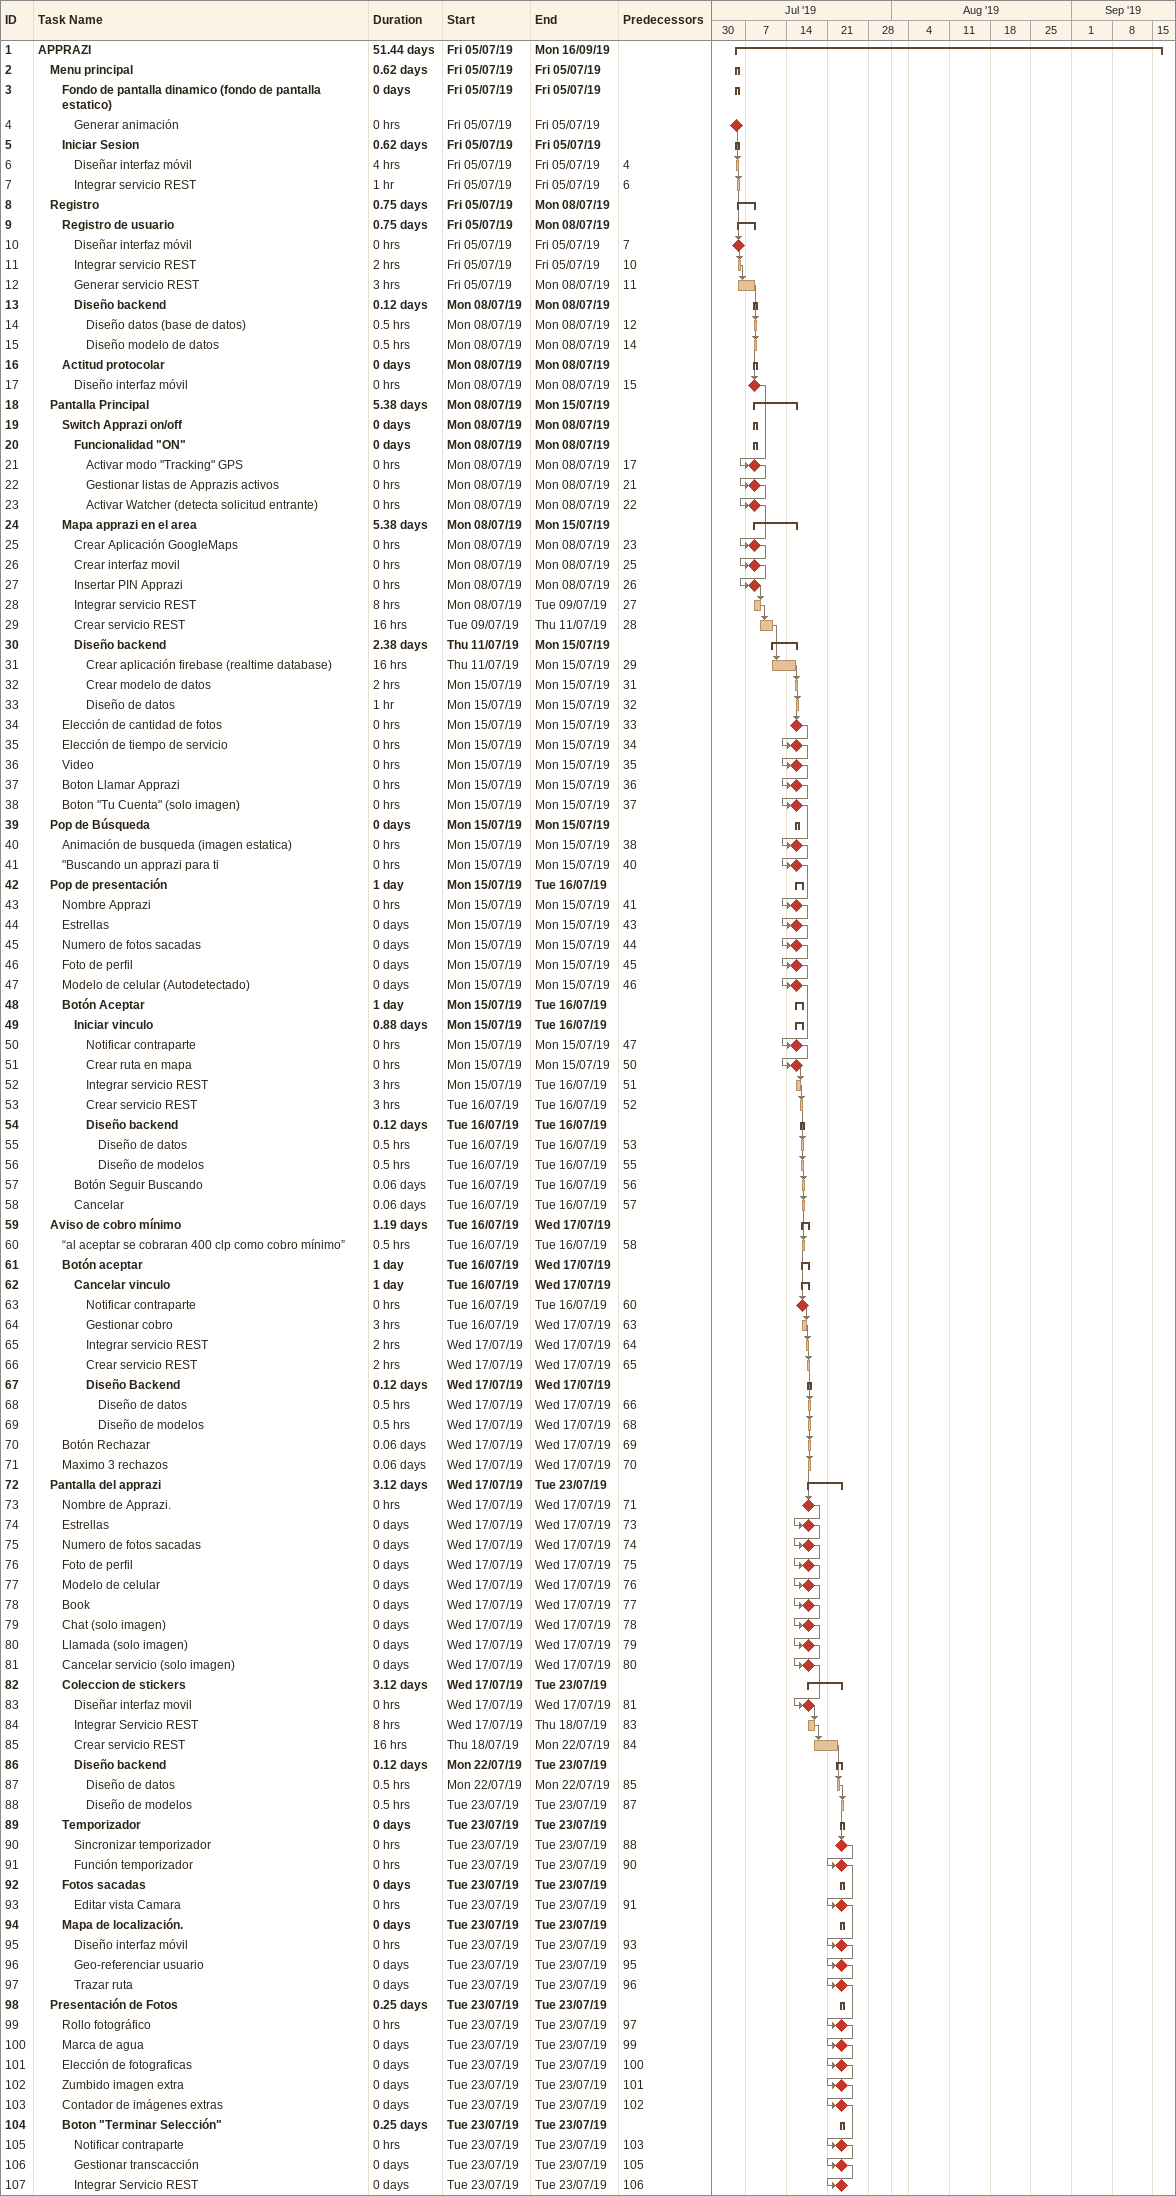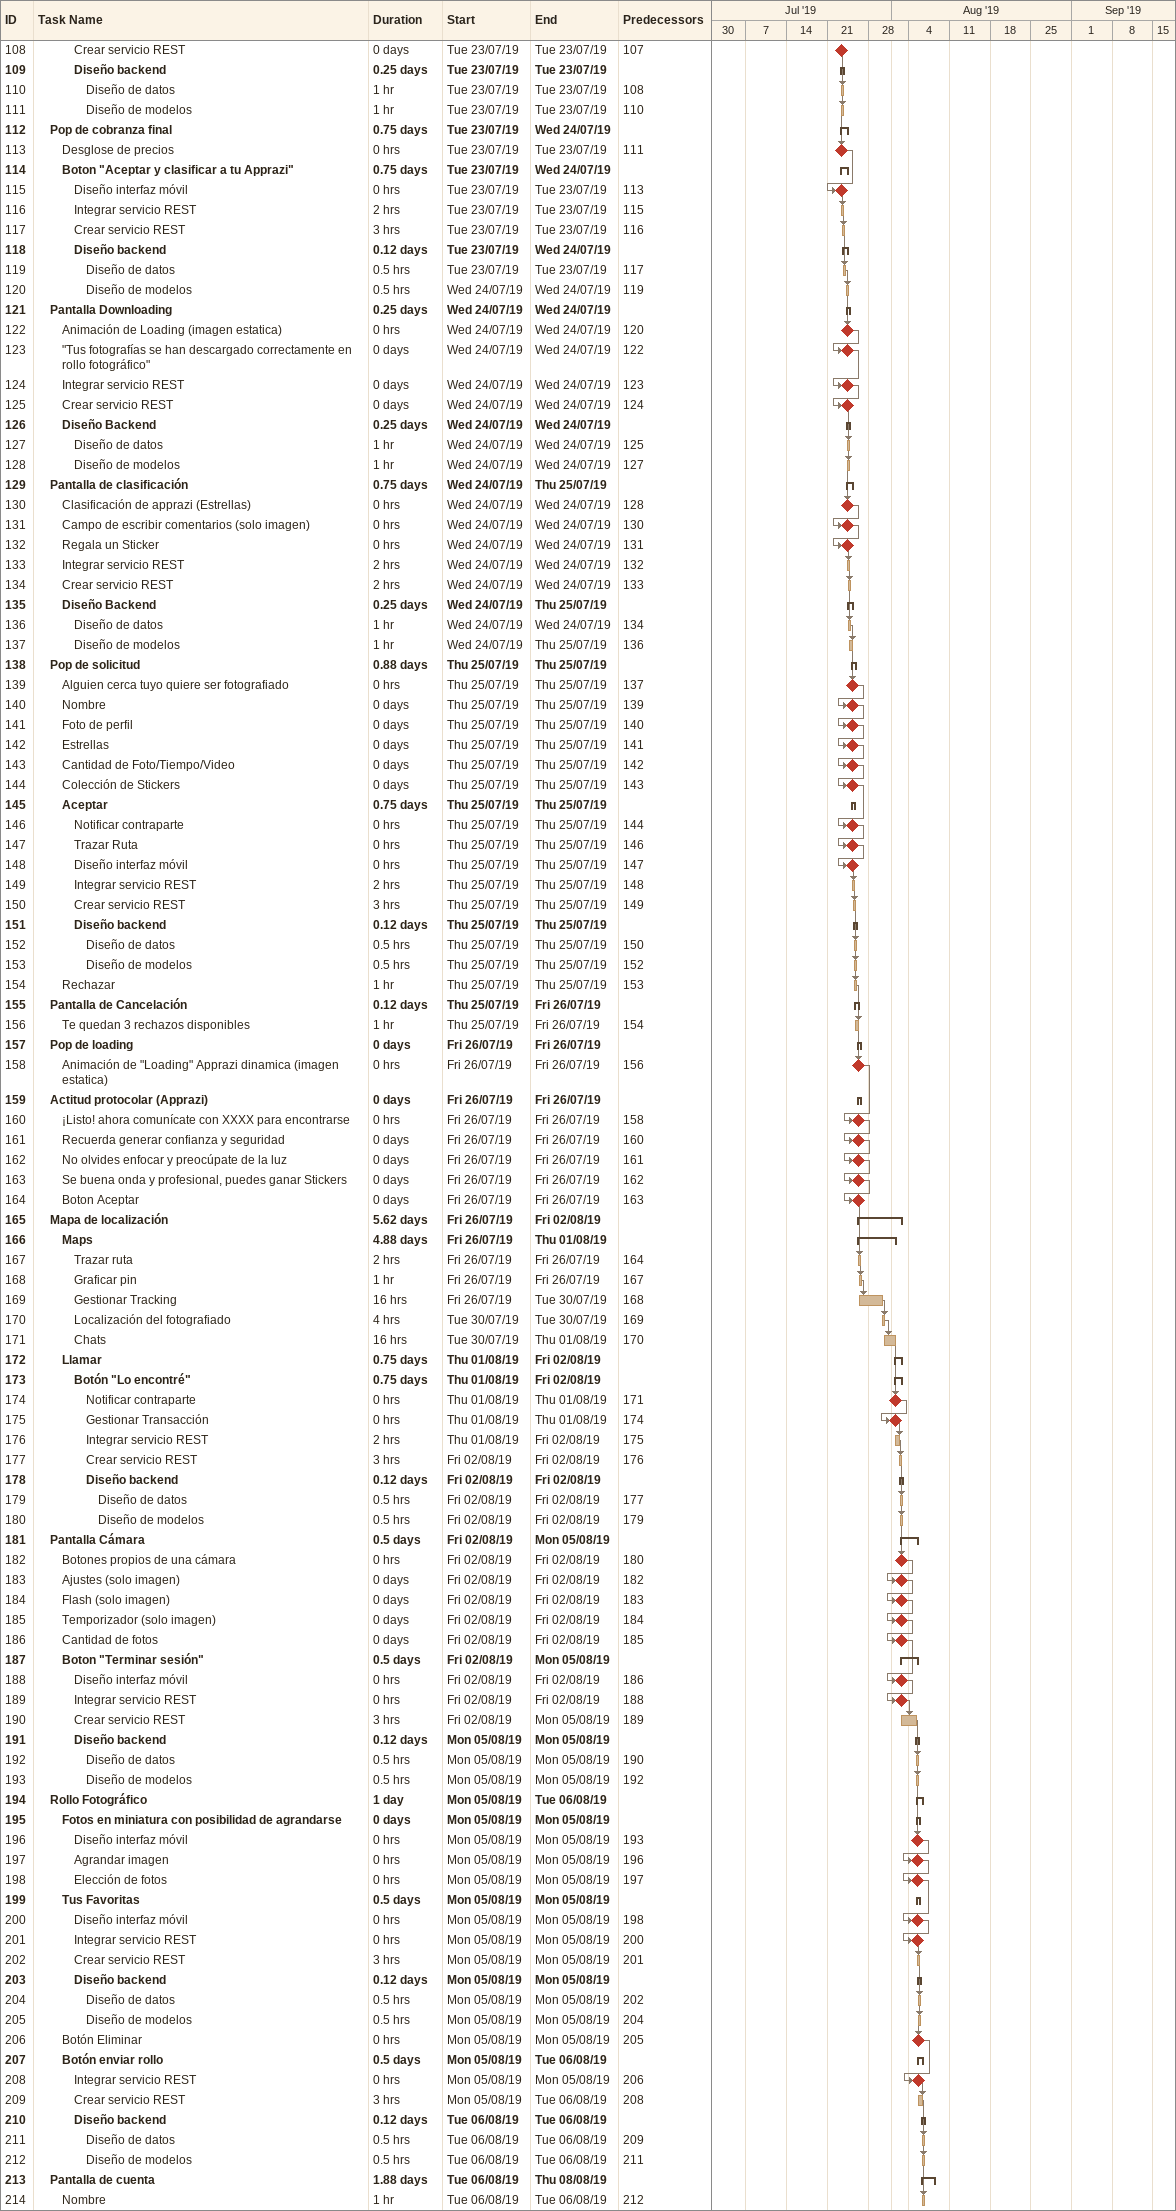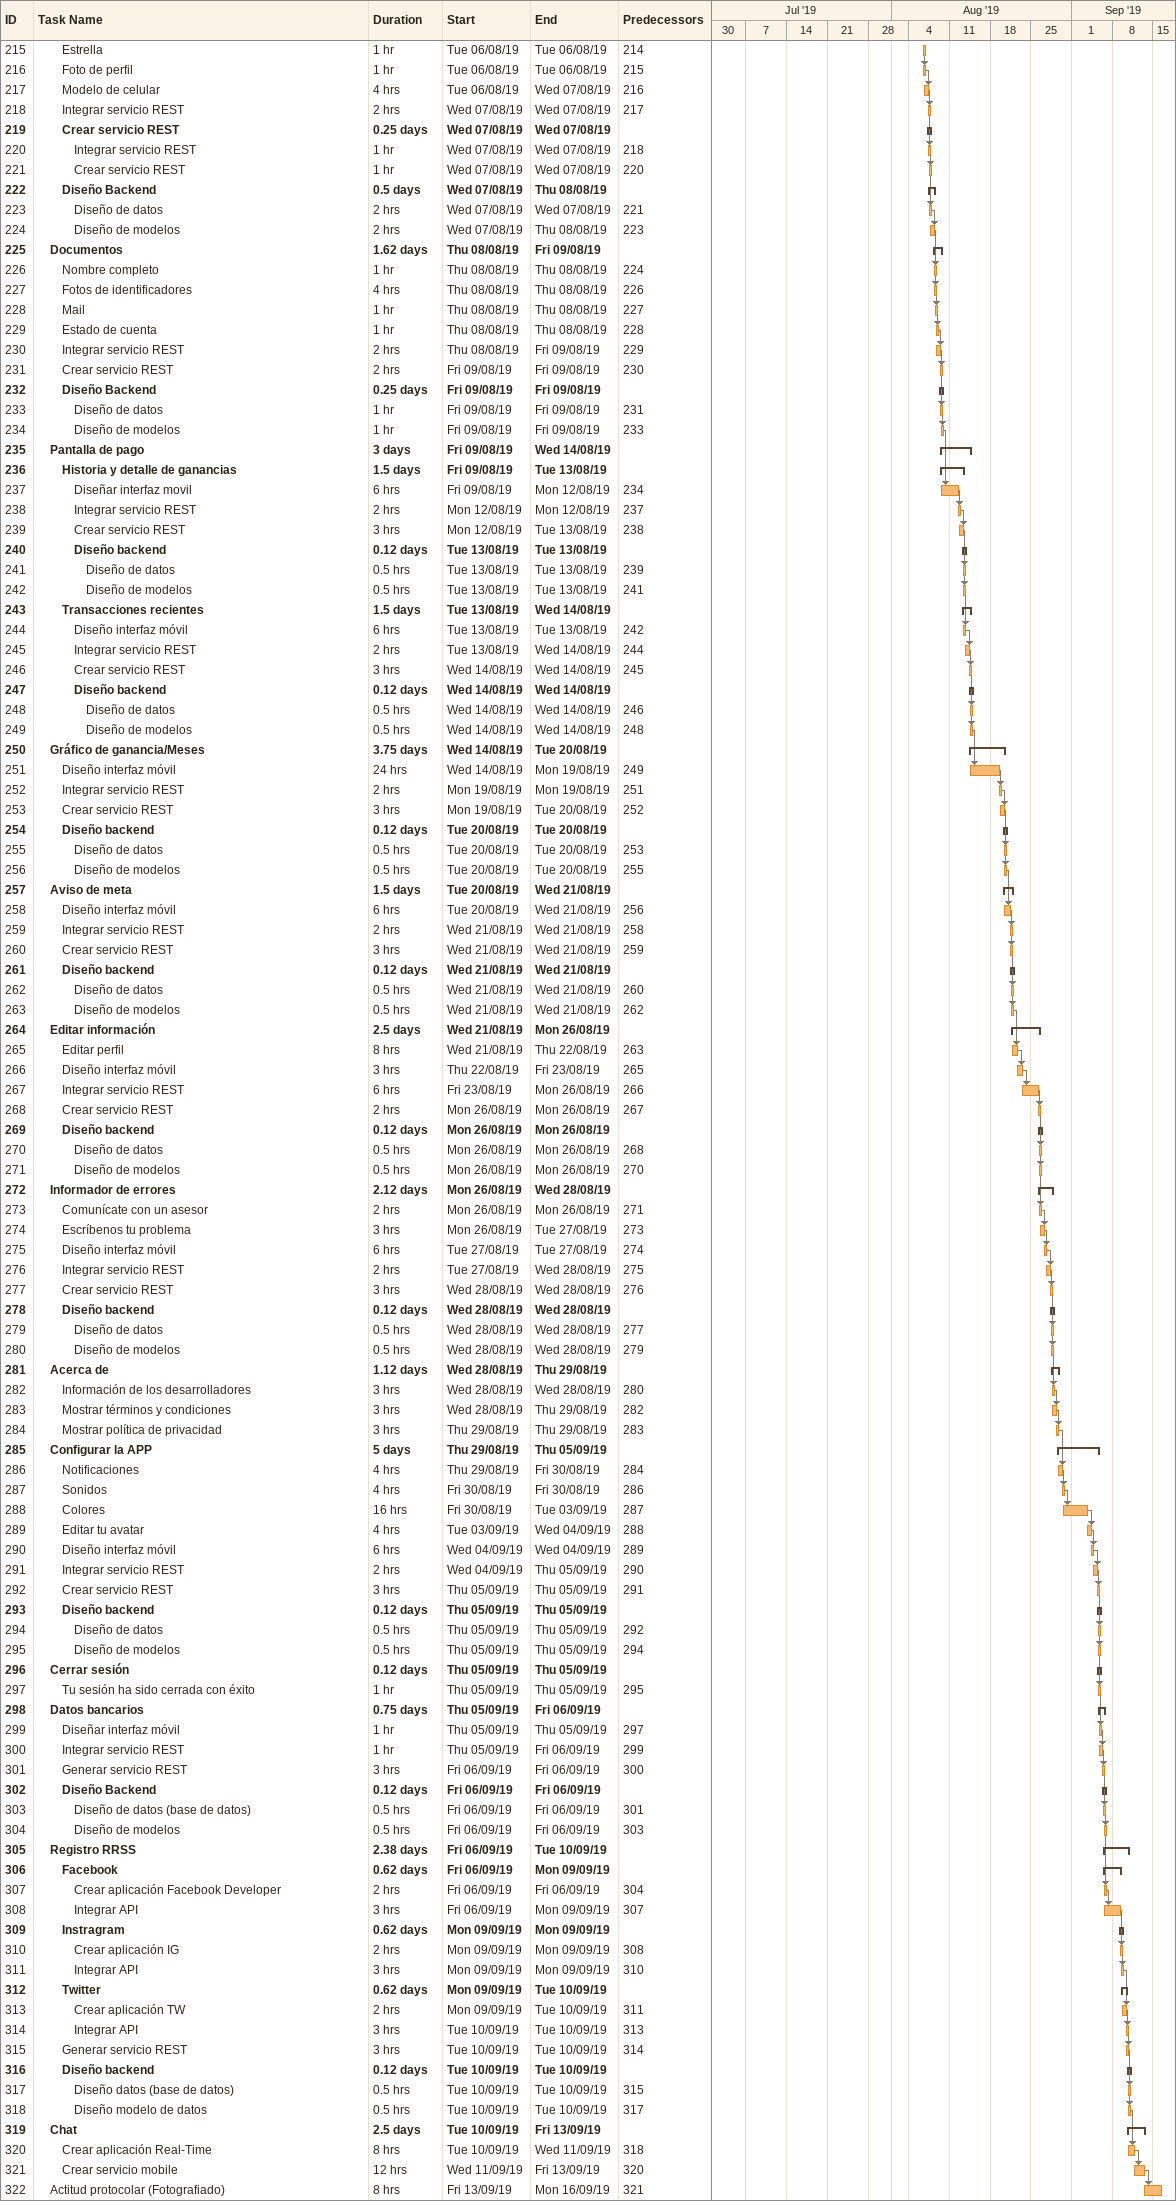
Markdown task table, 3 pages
| ID | Level | Task | Duration | Start | Finish | Predecessors |
|---|---|---|---|---|---|---|
| 1 | 1 | **APPRAZI** | 51.44d | 2019-07-05 | 2019-09-16 |  |
| 2 | 2 | **Menu principal** | 0.62d | 2019-07-05 | 2019-07-05 |  |
| 3 | 3 | **Fondo de pantalla dinamico (fondo de pantalla estatico)** | 0d | 2019-07-05 | 2019-07-05 |  |
| 4 | 4 | Generar animación | 0h | 2019-07-05 | 2019-07-05 |  |
| 5 | 3 | **Iniciar Sesion** | 0.62d | 2019-07-05 | 2019-07-05 |  |
| 6 | 4 | Diseñar interfaz móvil | 4h | 2019-07-05 | 2019-07-05 | 4 |
| 7 | 4 | Integrar servicio REST | 1h | 2019-07-05 | 2019-07-05 | 6 |
| 8 | 2 | **Registro** | 0.75d | 2019-07-05 | 2019-07-08 |  |
| 9 | 3 | **Registro de usuario** | 0.75d | 2019-07-05 | 2019-07-08 |  |
| 10 | 4 | Diseñar interfaz móvil | 0h | 2019-07-05 | 2019-07-05 | 7 |
| 11 | 4 | Integrar servicio REST | 2h | 2019-07-05 | 2019-07-05 | 10 |
| 12 | 4 | Generar servicio REST | 3h | 2019-07-05 | 2019-07-08 | 11 |
| 13 | 4 | **Diseño backend** | 0.12d | 2019-07-08 | 2019-07-08 |  |
| 14 | 5 | Diseño datos (base de datos) | 0.5h | 2019-07-08 | 2019-07-08 | 12 |
| 15 | 5 | Diseño modelo de datos | 0.5h | 2019-07-08 | 2019-07-08 | 14 |
| 16 | 3 | **Actitud protocolar** | 0d | 2019-07-08 | 2019-07-08 |  |
| 17 | 4 | Diseño interfaz móvil | 0h | 2019-07-08 | 2019-07-08 | 15 |
| 18 | 2 | **Pantalla Principal** | 5.38d | 2019-07-08 | 2019-07-15 |  |
| 19 | 3 | **Switch Apprazi on/off** | 0d | 2019-07-08 | 2019-07-08 |  |
| 20 | 4 | **Funcionalidad "ON"** | 0d | 2019-07-08 | 2019-07-08 |  |
| 21 | 5 | Activar modo "Tracking" GPS | 0h | 2019-07-08 | 2019-07-08 | 17 |
| 22 | 5 | Gestionar listas de Apprazis activos | 0h | 2019-07-08 | 2019-07-08 | 21 |
| 23 | 5 | Activar Watcher (detecta solicitud entrante) | 0h | 2019-07-08 | 2019-07-08 | 22 |
| 24 | 3 | **Mapa apprazi en el area** | 5.38d | 2019-07-08 | 2019-07-15 |  |
| 25 | 4 | Crear Aplicación GoogleMaps | 0h | 2019-07-08 | 2019-07-08 | 23 |
| 26 | 4 | Crear interfaz movil | 0h | 2019-07-08 | 2019-07-08 | 25 |
| 27 | 4 | Insertar PIN Apprazi | 0h | 2019-07-08 | 2019-07-08 | 26 |
| 28 | 4 | Integrar servicio REST | 8h | 2019-07-08 | 2019-07-09 | 27 |
| 29 | 4 | Crear servicio REST | 16h | 2019-07-09 | 2019-07-11 | 28 |
| 30 | 4 | **Diseño backend** | 2.38d | 2019-07-11 | 2019-07-15 |  |
| 31 | 5 | Crear aplicación firebase (realtime database) | 16h | 2019-07-11 | 2019-07-15 | 29 |
| 32 | 5 | Crear modelo de datos | 2h | 2019-07-15 | 2019-07-15 | 31 |
| 33 | 5 | Diseño de datos | 1h | 2019-07-15 | 2019-07-15 | 32 |
| 34 | 3 | Elección de cantidad de fotos | 0h | 2019-07-15 | 2019-07-15 | 33 |
| 35 | 3 | Elección de tiempo de servicio | 0h | 2019-07-15 | 2019-07-15 | 34 |
| 36 | 3 | Video | 0h | 2019-07-15 | 2019-07-15 | 35 |
| 37 | 3 | Boton Llamar Apprazi | 0h | 2019-07-15 | 2019-07-15 | 36 |
| 38 | 3 | Boton "Tu Cuenta" (solo imagen) | 0h | 2019-07-15 | 2019-07-15 | 37 |
| 39 | 2 | **Pop de Búsqueda** | 0d | 2019-07-15 | 2019-07-15 |  |
| 40 | 3 | Animación de busqueda (imagen estatica) | 0h | 2019-07-15 | 2019-07-15 | 38 |
| 41 | 3 | "Buscando un apprazi para ti | 0h | 2019-07-15 | 2019-07-15 | 40 |
| 42 | 2 | **Pop de presentación** | 1d | 2019-07-15 | 2019-07-16 |  |
| 43 | 3 | Nombre Apprazi | 0h | 2019-07-15 | 2019-07-15 | 41 |
| 44 | 3 | Estrellas | 0d | 2019-07-15 | 2019-07-15 | 43 |
| 45 | 3 | Numero de fotos sacadas | 0d | 2019-07-15 | 2019-07-15 | 44 |
| 46 | 3 | Foto de perfil | 0d | 2019-07-15 | 2019-07-15 | 45 |
| 47 | 3 | Modelo de celular (Autodetectado) | 0d | 2019-07-15 | 2019-07-15 | 46 |
| 48 | 3 | **Botón Aceptar** | 1d | 2019-07-15 | 2019-07-16 |  |
| 49 | 4 | **Iniciar vinculo** | 0.88d | 2019-07-15 | 2019-07-16 |  |
| 50 | 5 | Notificar contraparte | 0h | 2019-07-15 | 2019-07-15 | 47 |
| 51 | 5 | Crear ruta en mapa | 0h | 2019-07-15 | 2019-07-15 | 50 |
| 52 | 5 | Integrar servicio REST | 3h | 2019-07-15 | 2019-07-16 | 51 |
| 53 | 5 | Crear servicio REST | 3h | 2019-07-16 | 2019-07-16 | 52 |
| 54 | 5 | **Diseño backend** | 0.12d | 2019-07-16 | 2019-07-16 |  |
| 55 | 6 | Diseño de datos | 0.5h | 2019-07-16 | 2019-07-16 | 53 |
| 56 | 6 | Diseño de modelos | 0.5h | 2019-07-16 | 2019-07-16 | 55 |
| 57 | 4 | Botón Seguir Buscando | 0.06d | 2019-07-16 | 2019-07-16 | 56 |
| 58 | 4 | Cancelar | 0.06d | 2019-07-16 | 2019-07-16 | 57 |
| 59 | 2 | **Aviso de cobro mínimo** | 1.19d | 2019-07-16 | 2019-07-17 |  |
| 60 | 3 | “al aceptar se cobraran 400 clp como cobro mínimo” | 0.5h | 2019-07-16 | 2019-07-16 | 58 |
| 61 | 3 | **Botón aceptar** | 1d | 2019-07-16 | 2019-07-17 |  |
| 62 | 4 | **Cancelar vinculo** | 1d | 2019-07-16 | 2019-07-17 |  |
| 63 | 5 | Notificar contraparte | 0h | 2019-07-16 | 2019-07-16 | 60 |
| 64 | 5 | Gestionar cobro | 3h | 2019-07-16 | 2019-07-17 | 63 |
| 65 | 5 | Integrar servicio REST | 2h | 2019-07-17 | 2019-07-17 | 64 |
| 66 | 5 | Crear servicio REST | 2h | 2019-07-17 | 2019-07-17 | 65 |
| 67 | 5 | **Diseño Backend** | 0.12d | 2019-07-17 | 2019-07-17 |  |
| 68 | 6 | Diseño de datos | 0.5h | 2019-07-17 | 2019-07-17 | 66 |
| 69 | 6 | Diseño de modelos | 0.5h | 2019-07-17 | 2019-07-17 | 68 |
| 70 | 3 | Botón Rechazar | 0.06d | 2019-07-17 | 2019-07-17 | 69 |
| 71 | 3 | Maximo 3 rechazos | 0.06d | 2019-07-17 | 2019-07-17 | 70 |
| 72 | 2 | **Pantalla del apprazi** | 3.12d | 2019-07-17 | 2019-07-23 |  |
| 73 | 3 | Nombre de Apprazi. | 0h | 2019-07-17 | 2019-07-17 | 71 |
| 74 | 3 | Estrellas | 0d | 2019-07-17 | 2019-07-17 | 73 |
| 75 | 3 | Numero de fotos sacadas | 0d | 2019-07-17 | 2019-07-17 | 74 |
| 76 | 3 | Foto de perfil | 0d | 2019-07-17 | 2019-07-17 | 75 |
| 77 | 3 | Modelo de celular | 0d | 2019-07-17 | 2019-07-17 | 76 |
| 78 | 3 | Book | 0d | 2019-07-17 | 2019-07-17 | 77 |
| 79 | 3 | Chat (solo imagen) | 0d | 2019-07-17 | 2019-07-17 | 78 |
| 80 | 3 | Llamada (solo imagen) | 0d | 2019-07-17 | 2019-07-17 | 79 |
| 81 | 3 | Cancelar servicio (solo imagen) | 0d | 2019-07-17 | 2019-07-17 | 80 |
| 82 | 3 | **Coleccion de stickers** | 3.12d | 2019-07-17 | 2019-07-23 |  |
| 83 | 4 | Diseñar interfaz movil | 0h | 2019-07-17 | 2019-07-17 | 81 |
| 84 | 4 | Integrar Servicio REST | 8h | 2019-07-17 | 2019-07-18 | 83 |
| 85 | 4 | Crear servicio REST | 16h | 2019-07-18 | 2019-07-22 | 84 |
| 86 | 4 | **Diseño backend** | 0.12d | 2019-07-22 | 2019-07-23 |  |
| 87 | 5 | Diseño de datos | 0.5h | 2019-07-22 | 2019-07-22 | 85 |
| 88 | 5 | Diseño de modelos | 0.5h | 2019-07-23 | 2019-07-23 | 87 |
| 89 | 3 | **Temporizador** | 0d | 2019-07-23 | 2019-07-23 |  |
| 90 | 4 | Sincronizar temporizador | 0h | 2019-07-23 | 2019-07-23 | 88 |
| 91 | 4 | Función temporizador | 0h | 2019-07-23 | 2019-07-23 | 90 |
| 92 | 3 | **Fotos sacadas** | 0d | 2019-07-23 | 2019-07-23 |  |
| 93 | 4 | Editar vista Camara | 0h | 2019-07-23 | 2019-07-23 | 91 |
| 94 | 3 | **Mapa de localización.** | 0d | 2019-07-23 | 2019-07-23 |  |
| 95 | 4 | Diseño interfaz móvil | 0h | 2019-07-23 | 2019-07-23 | 93 |
| 96 | 4 | Geo-referenciar usuario | 0d | 2019-07-23 | 2019-07-23 | 95 |
| 97 | 4 | Trazar ruta | 0d | 2019-07-23 | 2019-07-23 | 96 |
| 98 | 2 | **Presentación de Fotos** | 0.25d | 2019-07-23 | 2019-07-23 |  |
| 99 | 3 | Rollo fotográfico | 0h | 2019-07-23 | 2019-07-23 | 97 |
| 100 | 3 | Marca de agua | 0d | 2019-07-23 | 2019-07-23 | 99 |
| 101 | 3 | Elección de fotograficas | 0d | 2019-07-23 | 2019-07-23 | 100 |
| 102 | 3 | Zumbido imagen extra | 0d | 2019-07-23 | 2019-07-23 | 101 |
| 103 | 3 | Contador de imágenes extras | 0d | 2019-07-23 | 2019-07-23 | 102 |
| 104 | 3 | **Boton "Terminar Selección"** | 0.25d | 2019-07-23 | 2019-07-23 |  |
| 105 | 4 | Notificar contraparte | 0h | 2019-07-23 | 2019-07-23 | 103 |
| 106 | 4 | Gestionar transcacción | 0d | 2019-07-23 | 2019-07-23 | 105 |
| 107 | 4 | Integrar Servicio REST | 0d | 2019-07-23 | 2019-07-23 | 106 |
| 108 | 4 | Crear servicio REST | 0d | 2019-07-23 | 2019-07-23 | 107 |
| 109 | 4 | **Diseño backend** | 0.25d | 2019-07-23 | 2019-07-23 |  |
| 110 | 5 | Diseño de datos | 1h | 2019-07-23 | 2019-07-23 | 108 |
| 111 | 5 | Diseño de modelos | 1h | 2019-07-23 | 2019-07-23 | 110 |
| 112 | 2 | **Pop de cobranza final** | 0.75d | 2019-07-23 | 2019-07-24 |  |
| 113 | 3 | Desglose de precios | 0h | 2019-07-23 | 2019-07-23 | 111 |
| 114 | 3 | **Boton "Aceptar y clasificar a tu Apprazi"** | 0.75d | 2019-07-23 | 2019-07-24 |  |
| 115 | 4 | Diseño interfaz móvil | 0h | 2019-07-23 | 2019-07-23 | 113 |
| 116 | 4 | Integrar servicio REST | 2h | 2019-07-23 | 2019-07-23 | 115 |
| 117 | 4 | Crear servicio REST | 3h | 2019-07-23 | 2019-07-23 | 116 |
| 118 | 4 | **Diseño backend** | 0.12d | 2019-07-23 | 2019-07-24 |  |
| 119 | 5 | Diseño de datos | 0.5h | 2019-07-23 | 2019-07-23 | 117 |
| 120 | 5 | Diseño de modelos | 0.5h | 2019-07-24 | 2019-07-24 | 119 |
| 121 | 2 | **Pantalla Downloading** | 0.25d | 2019-07-24 | 2019-07-24 |  |
| 122 | 3 | Animación de Loading (imagen estatica) | 0h | 2019-07-24 | 2019-07-24 | 120 |
| 123 | 3 | "Tus fotografías se han descargado correctamente en rollo fotográfico" | 0d | 2019-07-24 | 2019-07-24 | 122 |
| 124 | 3 | Integrar servicio REST | 0d | 2019-07-24 | 2019-07-24 | 123 |
| 125 | 3 | Crear servicio REST | 0d | 2019-07-24 | 2019-07-24 | 124 |
| 126 | 3 | **Diseño Backend** | 0.25d | 2019-07-24 | 2019-07-24 |  |
| 127 | 4 | Diseño de datos | 1h | 2019-07-24 | 2019-07-24 | 125 |
| 128 | 4 | Diseño de modelos | 1h | 2019-07-24 | 2019-07-24 | 127 |
| 129 | 2 | **Pantalla de clasificación** | 0.75d | 2019-07-24 | 2019-07-25 |  |
| 130 | 3 | Clasificación de apprazi (Estrellas) | 0h | 2019-07-24 | 2019-07-24 | 128 |
| 131 | 3 | Campo de escribir comentarios (solo imagen) | 0h | 2019-07-24 | 2019-07-24 | 130 |
| 132 | 3 | Regala un Sticker | 0h | 2019-07-24 | 2019-07-24 | 131 |
| 133 | 3 | Integrar servicio REST | 2h | 2019-07-24 | 2019-07-24 | 132 |
| 134 | 3 | Crear servicio REST | 2h | 2019-07-24 | 2019-07-24 | 133 |
| 135 | 3 | **Diseño Backend** | 0.25d | 2019-07-24 | 2019-07-25 |  |
| 136 | 4 | Diseño de datos | 1h | 2019-07-24 | 2019-07-24 | 134 |
| 137 | 4 | Diseño de modelos | 1h | 2019-07-24 | 2019-07-25 | 136 |
| 138 | 2 | **Pop de solicitud** | 0.88d | 2019-07-25 | 2019-07-25 |  |
| 139 | 3 | Alguien cerca tuyo quiere ser fotografiado | 0h | 2019-07-25 | 2019-07-25 | 137 |
| 140 | 3 | Nombre | 0d | 2019-07-25 | 2019-07-25 | 139 |
| 141 | 3 | Foto de perfil | 0d | 2019-07-25 | 2019-07-25 | 140 |
| 142 | 3 | Estrellas | 0d | 2019-07-25 | 2019-07-25 | 141 |
| 143 | 3 | Cantidad de Foto/Tiempo/Video | 0d | 2019-07-25 | 2019-07-25 | 142 |
| 144 | 3 | Colección de Stickers | 0d | 2019-07-25 | 2019-07-25 | 143 |
| 145 | 3 | **Aceptar** | 0.75d | 2019-07-25 | 2019-07-25 |  |
| 146 | 4 | Notificar contraparte | 0h | 2019-07-25 | 2019-07-25 | 144 |
| 147 | 4 | Trazar Ruta | 0h | 2019-07-25 | 2019-07-25 | 146 |
| 148 | 4 | Diseño interfaz móvil | 0h | 2019-07-25 | 2019-07-25 | 147 |
| 149 | 4 | Integrar servicio REST | 2h | 2019-07-25 | 2019-07-25 | 148 |
| 150 | 4 | Crear servicio REST | 3h | 2019-07-25 | 2019-07-25 | 149 |
| 151 | 4 | **Diseño backend** | 0.12d | 2019-07-25 | 2019-07-25 |  |
| 152 | 5 | Diseño de datos | 0.5h | 2019-07-25 | 2019-07-25 | 150 |
| 153 | 5 | Diseño de modelos | 0.5h | 2019-07-25 | 2019-07-25 | 152 |
| 154 | 3 | Rechazar | 1h | 2019-07-25 | 2019-07-25 | 153 |
| 155 | 2 | **Pantalla de Cancelación** | 0.12d | 2019-07-25 | 2019-07-26 |  |
| 156 | 3 | Te quedan 3 rechazos disponibles | 1h | 2019-07-25 | 2019-07-26 | 154 |
| 157 | 2 | **Pop de loading** | 0d | 2019-07-26 | 2019-07-26 |  |
| 158 | 3 | Animación de "Loading" Apprazi dinamica (imagen estatica) | 0h | 2019-07-26 | 2019-07-26 | 156 |
| 159 | 2 | **Actitud protocolar (Apprazi)** | 0d | 2019-07-26 | 2019-07-26 |  |
| 160 | 3 | ¡Listo! ahora comunícate con XXXX para encontrarse | 0h | 2019-07-26 | 2019-07-26 | 158 |
| 161 | 3 | Recuerda generar confianza y seguridad | 0d | 2019-07-26 | 2019-07-26 | 160 |
| 162 | 3 | No olvides enfocar y preocúpate de la luz | 0d | 2019-07-26 | 2019-07-26 | 161 |
| 163 | 3 | Se buena onda y profesional, puedes ganar Stickers | 0d | 2019-07-26 | 2019-07-26 | 162 |
| 164 | 3 | Boton Aceptar | 0d | 2019-07-26 | 2019-07-26 | 163 |
| 165 | 2 | **Mapa de localización** | 5.62d | 2019-07-26 | 2019-08-02 |  |
| 166 | 3 | **Maps** | 4.88d | 2019-07-26 | 2019-08-01 |  |
| 167 | 4 | Trazar ruta | 2h | 2019-07-26 | 2019-07-26 | 164 |
| 168 | 4 | Graficar pin | 1h | 2019-07-26 | 2019-07-26 | 167 |
| 169 | 4 | Gestionar Tracking | 16h | 2019-07-26 | 2019-07-30 | 168 |
| 170 | 4 | Localización del fotografiado | 4h | 2019-07-30 | 2019-07-30 | 169 |
| 171 | 4 | Chats | 16h | 2019-07-30 | 2019-08-01 | 170 |
| 172 | 3 | **Llamar** | 0.75d | 2019-08-01 | 2019-08-02 |  |
| 173 | 4 | **Botón "Lo encontré"** | 0.75d | 2019-08-01 | 2019-08-02 |  |
| 174 | 5 | Notificar contraparte | 0h | 2019-08-01 | 2019-08-01 | 171 |
| 175 | 5 | Gestionar Transacción | 0h | 2019-08-01 | 2019-08-01 | 174 |
| 176 | 5 | Integrar servicio REST | 2h | 2019-08-01 | 2019-08-02 | 175 |
| 177 | 5 | Crear servicio REST | 3h | 2019-08-02 | 2019-08-02 | 176 |
| 178 | 5 | **Diseño backend** | 0.12d | 2019-08-02 | 2019-08-02 |  |
| 179 | 6 | Diseño de datos | 0.5h | 2019-08-02 | 2019-08-02 | 177 |
| 180 | 6 | Diseño de modelos | 0.5h | 2019-08-02 | 2019-08-02 | 179 |
| 181 | 2 | **Pantalla Cámara** | 0.5d | 2019-08-02 | 2019-08-05 |  |
| 182 | 3 | Botones propios de una cámara | 0h | 2019-08-02 | 2019-08-02 | 180 |
| 183 | 3 | Ajustes (solo imagen) | 0d | 2019-08-02 | 2019-08-02 | 182 |
| 184 | 3 | Flash (solo imagen) | 0d | 2019-08-02 | 2019-08-02 | 183 |
| 185 | 3 | Temporizador (solo imagen) | 0d | 2019-08-02 | 2019-08-02 | 184 |
| 186 | 3 | Cantidad de fotos | 0d | 2019-08-02 | 2019-08-02 | 185 |
| 187 | 3 | **Boton "Terminar sesión"** | 0.5d | 2019-08-02 | 2019-08-05 |  |
| 188 | 4 | Diseño interfaz móvil | 0h | 2019-08-02 | 2019-08-02 | 186 |
| 189 | 4 | Integrar servicio REST | 0h | 2019-08-02 | 2019-08-02 | 188 |
| 190 | 4 | Crear servicio REST | 3h | 2019-08-02 | 2019-08-05 | 189 |
| 191 | 4 | **Diseño backend** | 0.12d | 2019-08-05 | 2019-08-05 |  |
| 192 | 5 | Diseño de datos | 0.5h | 2019-08-05 | 2019-08-05 | 190 |
| 193 | 5 | Diseño de modelos | 0.5h | 2019-08-05 | 2019-08-05 | 192 |
| 194 | 2 | **Rollo Fotográfico** | 1d | 2019-08-05 | 2019-08-06 |  |
| 195 | 3 | **Fotos en miniatura con posibilidad de agrandarse** | 0d | 2019-08-05 | 2019-08-05 |  |
| 196 | 4 | Diseño interfaz móvil | 0h | 2019-08-05 | 2019-08-05 | 193 |
| 197 | 4 | Agrandar imagen | 0h | 2019-08-05 | 2019-08-05 | 196 |
| 198 | 4 | Elección de fotos | 0h | 2019-08-05 | 2019-08-05 | 197 |
| 199 | 3 | **Tus Favoritas** | 0.5d | 2019-08-05 | 2019-08-05 |  |
| 200 | 4 | Diseño interfaz móvil | 0h | 2019-08-05 | 2019-08-05 | 198 |
| 201 | 4 | Integrar servicio REST | 0h | 2019-08-05 | 2019-08-05 | 200 |
| 202 | 4 | Crear servicio REST | 3h | 2019-08-05 | 2019-08-05 | 201 |
| 203 | 4 | **Diseño backend** | 0.12d | 2019-08-05 | 2019-08-05 |  |
| 204 | 5 | Diseño de datos | 0.5h | 2019-08-05 | 2019-08-05 | 202 |
| 205 | 5 | Diseño de modelos | 0.5h | 2019-08-05 | 2019-08-05 | 204 |
| 206 | 3 | Botón Eliminar | 0h | 2019-08-05 | 2019-08-05 | 205 |
| 207 | 3 | **Botón enviar rollo** | 0.5d | 2019-08-05 | 2019-08-06 |  |
| 208 | 4 | Integrar servicio REST | 0h | 2019-08-05 | 2019-08-05 | 206 |
| 209 | 4 | Crear servicio REST | 3h | 2019-08-05 | 2019-08-06 | 208 |
| 210 | 4 | **Diseño backend** | 0.12d | 2019-08-06 | 2019-08-06 |  |
| 211 | 5 | Diseño de datos | 0.5h | 2019-08-06 | 2019-08-06 | 209 |
| 212 | 5 | Diseño de modelos | 0.5h | 2019-08-06 | 2019-08-06 | 211 |
| 213 | 2 | **Pantalla de cuenta** | 1.88d | 2019-08-06 | 2019-08-08 |  |
| 214 | 3 | Nombre | 1h | 2019-08-06 | 2019-08-06 | 212 |
| 215 | 3 | Estrella | 1h | 2019-08-06 | 2019-08-06 | 214 |
| 216 | 3 | Foto de perfil | 1h | 2019-08-06 | 2019-08-06 | 215 |
| 217 | 3 | Modelo de celular | 4h | 2019-08-06 | 2019-08-07 | 216 |
| 218 | 3 | Integrar servicio REST | 2h | 2019-08-07 | 2019-08-07 | 217 |
| 219 | 3 | **Crear servicio REST** | 0.25d | 2019-08-07 | 2019-08-07 |  |
| 220 | 4 | Integrar servicio REST | 1h | 2019-08-07 | 2019-08-07 | 218 |
| 221 | 4 | Crear servicio REST | 1h | 2019-08-07 | 2019-08-07 | 220 |
| 222 | 3 | **Diseño Backend** | 0.5d | 2019-08-07 | 2019-08-08 |  |
| 223 | 4 | Diseño de datos | 2h | 2019-08-07 | 2019-08-07 | 221 |
| 224 | 4 | Diseño de modelos | 2h | 2019-08-07 | 2019-08-08 | 223 |
| 225 | 2 | **Documentos** | 1.62d | 2019-08-08 | 2019-08-09 |  |
| 226 | 3 | Nombre completo | 1h | 2019-08-08 | 2019-08-08 | 224 |
| 227 | 3 | Fotos de identificadores | 4h | 2019-08-08 | 2019-08-08 | 226 |
| 228 | 3 | Mail | 1h | 2019-08-08 | 2019-08-08 | 227 |
| 229 | 3 | Estado de cuenta | 1h | 2019-08-08 | 2019-08-08 | 228 |
| 230 | 3 | Integrar servicio REST | 2h | 2019-08-08 | 2019-08-09 | 229 |
| 231 | 3 | Crear servicio REST | 2h | 2019-08-09 | 2019-08-09 | 230 |
| 232 | 3 | **Diseño Backend** | 0.25d | 2019-08-09 | 2019-08-09 |  |
| 233 | 4 | Diseño de datos | 1h | 2019-08-09 | 2019-08-09 | 231 |
| 234 | 4 | Diseño de modelos | 1h | 2019-08-09 | 2019-08-09 | 233 |
| 235 | 2 | **Pantalla de pago** | 3d | 2019-08-09 | 2019-08-14 |  |
| 236 | 3 | **Historia y detalle de ganancias** | 1.5d | 2019-08-09 | 2019-08-13 |  |
| 237 | 4 | Diseñar interfaz movil | 6h | 2019-08-09 | 2019-08-12 | 234 |
| 238 | 4 | Integrar servicio REST | 2h | 2019-08-12 | 2019-08-12 | 237 |
| 239 | 4 | Crear servicio REST | 3h | 2019-08-12 | 2019-08-13 | 238 |
| 240 | 4 | **Diseño backend** | 0.12d | 2019-08-13 | 2019-08-13 |  |
| 241 | 5 | Diseño de datos | 0.5h | 2019-08-13 | 2019-08-13 | 239 |
| 242 | 5 | Diseño de modelos | 0.5h | 2019-08-13 | 2019-08-13 | 241 |
| 243 | 3 | **Transacciones recientes** | 1.5d | 2019-08-13 | 2019-08-14 |  |
| 244 | 4 | Diseño interfaz móvil | 6h | 2019-08-13 | 2019-08-13 | 242 |
| 245 | 4 | Integrar servicio REST | 2h | 2019-08-13 | 2019-08-14 | 244 |
| 246 | 4 | Crear servicio REST | 3h | 2019-08-14 | 2019-08-14 | 245 |
| 247 | 4 | **Diseño backend** | 0.12d | 2019-08-14 | 2019-08-14 |  |
| 248 | 5 | Diseño de datos | 0.5h | 2019-08-14 | 2019-08-14 | 246 |
| 249 | 5 | Diseño de modelos | 0.5h | 2019-08-14 | 2019-08-14 | 248 |
| 250 | 2 | **Gráfico de ganancia/Meses** | 3.75d | 2019-08-14 | 2019-08-20 |  |
| 251 | 3 | Diseño interfaz móvil | 24h | 2019-08-14 | 2019-08-19 | 249 |
| 252 | 3 | Integrar servicio REST | 2h | 2019-08-19 | 2019-08-19 | 251 |
| 253 | 3 | Crear servicio REST | 3h | 2019-08-19 | 2019-08-20 | 252 |
| 254 | 3 | **Diseño backend** | 0.12d | 2019-08-20 | 2019-08-20 |  |
| 255 | 4 | Diseño de datos | 0.5h | 2019-08-20 | 2019-08-20 | 253 |
| 256 | 4 | Diseño de modelos | 0.5h | 2019-08-20 | 2019-08-20 | 255 |
| 257 | 2 | **Aviso de meta** | 1.5d | 2019-08-20 | 2019-08-21 |  |
| 258 | 3 | Diseño interfaz móvil | 6h | 2019-08-20 | 2019-08-21 | 256 |
| 259 | 3 | Integrar servicio REST | 2h | 2019-08-21 | 2019-08-21 | 258 |
| 260 | 3 | Crear servicio REST | 3h | 2019-08-21 | 2019-08-21 | 259 |
| 261 | 3 | **Diseño backend** | 0.12d | 2019-08-21 | 2019-08-21 |  |
| 262 | 4 | Diseño de datos | 0.5h | 2019-08-21 | 2019-08-21 | 260 |
| 263 | 4 | Diseño de modelos | 0.5h | 2019-08-21 | 2019-08-21 | 262 |
| 264 | 2 | **Editar información** | 2.5d | 2019-08-21 | 2019-08-26 |  |
| 265 | 3 | Editar perfil | 8h | 2019-08-21 | 2019-08-22 | 263 |
| 266 | 3 | Diseño interfaz móvil | 3h | 2019-08-22 | 2019-08-23 | 265 |
| 267 | 3 | Integrar servicio REST | 6h | 2019-08-23 | 2019-08-26 | 266 |
| 268 | 3 | Crear servicio REST | 2h | 2019-08-26 | 2019-08-26 | 267 |
| 269 | 3 | **Diseño backend** | 0.12d | 2019-08-26 | 2019-08-26 |  |
| 270 | 4 | Diseño de datos | 0.5h | 2019-08-26 | 2019-08-26 | 268 |
| 271 | 4 | Diseño de modelos | 0.5h | 2019-08-26 | 2019-08-26 | 270 |
| 272 | 2 | **Informador de errores** | 2.12d | 2019-08-26 | 2019-08-28 |  |
| 273 | 3 | Comunícate con un asesor | 2h | 2019-08-26 | 2019-08-26 | 271 |
| 274 | 3 | Escríbenos tu problema | 3h | 2019-08-26 | 2019-08-27 | 273 |
| 275 | 3 | Diseño interfaz móvil | 6h | 2019-08-27 | 2019-08-27 | 274 |
| 276 | 3 | Integrar servicio REST | 2h | 2019-08-27 | 2019-08-28 | 275 |
| 277 | 3 | Crear servicio REST | 3h | 2019-08-28 | 2019-08-28 | 276 |
| 278 | 3 | **Diseño backend** | 0.12d | 2019-08-28 | 2019-08-28 |  |
| 279 | 4 | Diseño de datos | 0.5h | 2019-08-28 | 2019-08-28 | 277 |
| 280 | 4 | Diseño de modelos | 0.5h | 2019-08-28 | 2019-08-28 | 279 |
| 281 | 2 | **Acerca de** | 1.12d | 2019-08-28 | 2019-08-29 |  |
| 282 | 3 | Información de los desarrolladores | 3h | 2019-08-28 | 2019-08-28 | 280 |
| 283 | 3 | Mostrar términos y condiciones | 3h | 2019-08-28 | 2019-08-29 | 282 |
| 284 | 3 | Mostrar política de privacidad | 3h | 2019-08-29 | 2019-08-29 | 283 |
| 285 | 2 | **Configurar la APP** | 5d | 2019-08-29 | 2019-09-05 |  |
| 286 | 3 | Notificaciones | 4h | 2019-08-29 | 2019-08-30 | 284 |
| 287 | 3 | Sonidos | 4h | 2019-08-30 | 2019-08-30 | 286 |
| 288 | 3 | Colores | 16h | 2019-08-30 | 2019-09-03 | 287 |
| 289 | 3 | Editar tu avatar | 4h | 2019-09-03 | 2019-09-04 | 288 |
| 290 | 3 | Diseño interfaz móvil | 6h | 2019-09-04 | 2019-09-04 | 289 |
| 291 | 3 | Integrar servicio REST | 2h | 2019-09-04 | 2019-09-05 | 290 |
| 292 | 3 | Crear servicio REST | 3h | 2019-09-05 | 2019-09-05 | 291 |
| 293 | 3 | **Diseño backend** | 0.12d | 2019-09-05 | 2019-09-05 |  |
| 294 | 4 | Diseño de datos | 0.5h | 2019-09-05 | 2019-09-05 | 292 |
| 295 | 4 | Diseño de modelos | 0.5h | 2019-09-05 | 2019-09-05 | 294 |
| 296 | 2 | **Cerrar sesión** | 0.12d | 2019-09-05 | 2019-09-05 |  |
| 297 | 3 | Tu sesión ha sido cerrada con éxito | 1h | 2019-09-05 | 2019-09-05 | 295 |
| 298 | 2 | **Datos bancarios** | 0.75d | 2019-09-05 | 2019-09-06 |  |
| 299 | 3 | Diseñar interfaz móvil | 1h | 2019-09-05 | 2019-09-05 | 297 |
| 300 | 3 | Integrar servicio REST | 1h | 2019-09-05 | 2019-09-06 | 299 |
| 301 | 3 | Generar servicio REST | 3h | 2019-09-06 | 2019-09-06 | 300 |
| 302 | 3 | **Diseño Backend** | 0.12d | 2019-09-06 | 2019-09-06 |  |
| 303 | 4 | Diseño de datos (base de datos) | 0.5h | 2019-09-06 | 2019-09-06 | 301 |
| 304 | 4 | Diseño de modelos | 0.5h | 2019-09-06 | 2019-09-06 | 303 |
| 305 | 2 | **Registro RRSS** | 2.38d | 2019-09-06 | 2019-09-10 |  |
| 306 | 3 | **Facebook** | 0.62d | 2019-09-06 | 2019-09-09 |  |
| 307 | 4 | Crear aplicación Facebook Developer | 2h | 2019-09-06 | 2019-09-06 | 304 |
| 308 | 4 | Integrar API | 3h | 2019-09-06 | 2019-09-09 | 307 |
| 309 | 3 | **Instragram** | 0.62d | 2019-09-09 | 2019-09-09 |  |
| 310 | 4 | Crear aplicación IG | 2h | 2019-09-09 | 2019-09-09 | 308 |
| 311 | 4 | Integrar API | 3h | 2019-09-09 | 2019-09-09 | 310 |
| 312 | 3 | **Twitter** | 0.62d | 2019-09-09 | 2019-09-10 |  |
| 313 | 4 | Crear aplicación TW | 2h | 2019-09-09 | 2019-09-10 | 311 |
| 314 | 4 | Integrar API | 3h | 2019-09-10 | 2019-09-10 | 313 |
| 315 | 3 | Generar servicio REST | 3h | 2019-09-10 | 2019-09-10 | 314 |
| 316 | 3 | **Diseño backend** | 0.12d | 2019-09-10 | 2019-09-10 |  |
| 317 | 4 | Diseño datos (base de datos) | 0.5h | 2019-09-10 | 2019-09-10 | 315 |
| 318 | 4 | Diseño modelo de datos | 0.5h | 2019-09-10 | 2019-09-10 | 317 |
| 319 | 2 | **Chat** | 2.5d | 2019-09-10 | 2019-09-13 |  |
| 320 | 3 | Crear aplicación Real-Time | 8h | 2019-09-10 | 2019-09-11 | 318 |
| 321 | 3 | Crear servicio mobile | 12h | 2019-09-11 | 2019-09-13 | 320 |
| 322 | 2 | Actitud protocolar (Fotografiado) | 8h | 2019-09-13 | 2019-09-16 | 321 |
